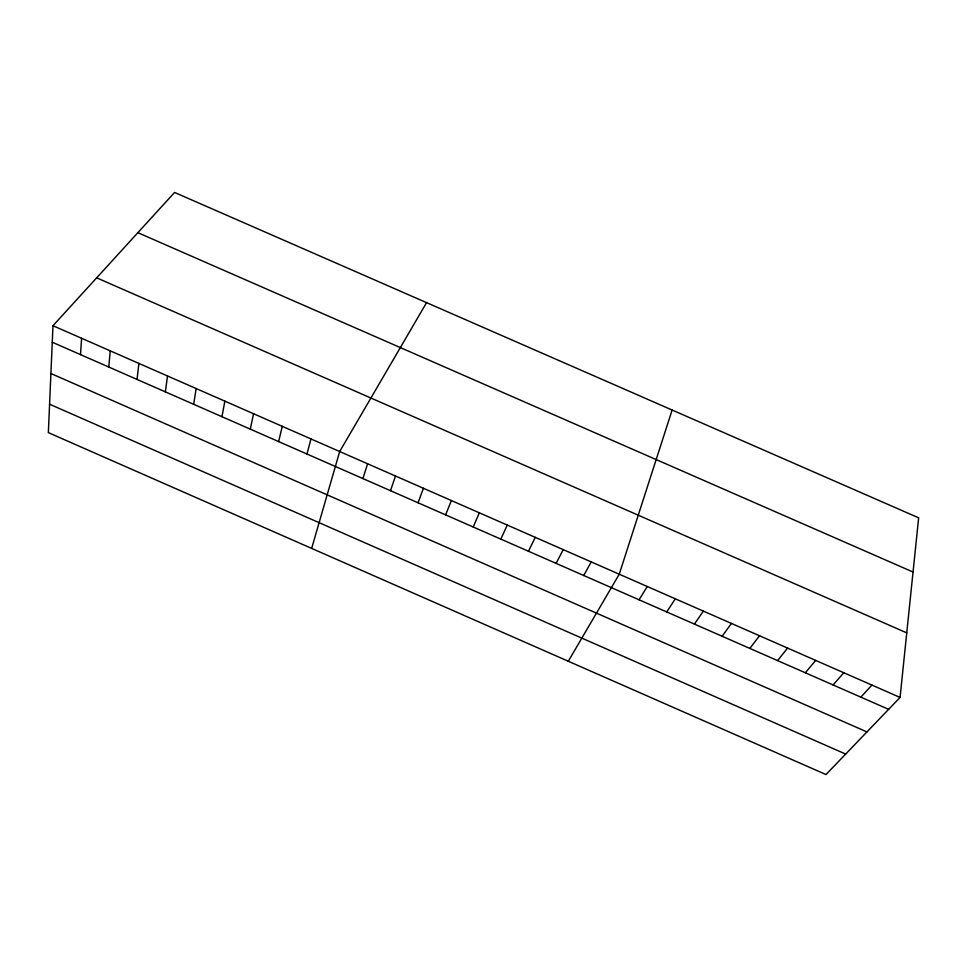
<?xml version="1.0" encoding="UTF-8"?>
<svg xmlns="http://www.w3.org/2000/svg" width="967" height="967" viewBox="0 0 967 967"><rect width="100%" height="100%" fill="white"/><g stroke="black" fill="none" stroke-linecap="round" stroke-linejoin="round"><path stroke-width="1.45" d="M52.98 325.722L48.35 432.624L825.999 774.555L900.072 697.437L918.65 517.828L174.58 192.445L52.98 325.722L900.072 697.437M80.527 354.623L81.591 338.269M108.787 367.025L110.226 350.84M137.06 379.439L138.861 363.399M165.357 391.853L167.509 375.97M193.654 404.279L196.18 388.553M221.975 416.717L224.852 401.136M250.308 429.143L253.547 413.731M278.641 441.593L282.255 426.326M306.998 454.031L310.963 438.921M311.664 548.398L339.695 451.529L426.568 302.635M362.915 478.58L367.593 463.773M672.125 410.02L619.255 574.205L568.294 661.247M390.475 490.68L395.503 476.03M418.046 502.78L423.437 488.275M445.63 514.891L451.371 500.531M473.226 527.003L479.318 512.8M500.833 539.115L507.276 525.069M528.453 551.238L535.259 537.35M556.085 563.374L563.241 549.631M583.73 575.51L591.236 561.912M639.054 599.794L647.274 586.51M666.734 611.942L675.317 598.803M694.427 624.102L703.36 611.12M722.131 636.262L731.427 623.437M749.848 648.422L759.506 635.754M777.589 660.606L787.585 648.083M805.33 672.778L815.689 660.413M833.083 684.962L843.804 672.742M860.848 697.147L871.932 685.083M137.87 232.684L913.041 572.029M96.676 277.831L906.744 632.865M52.266 342.221L888.637 709.343M50.913 373.516L866.94 731.922M49.583 404.218L845.678 754.079"/></g></svg>
